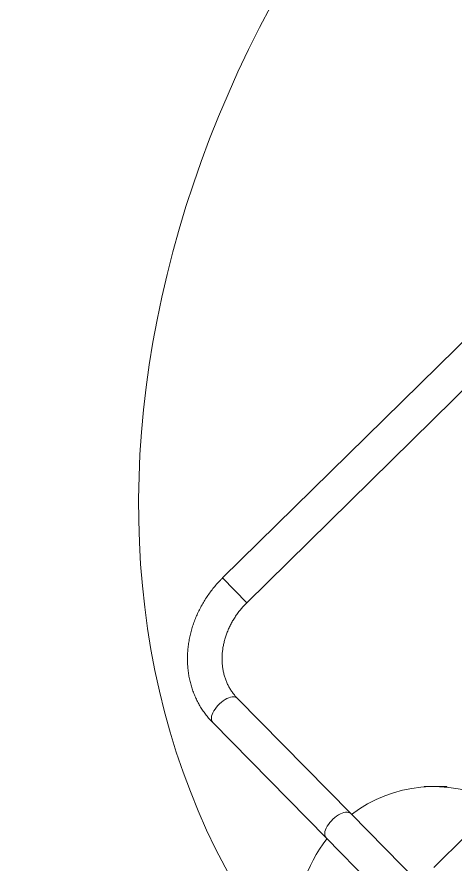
# Model space of a CAD drawing. Header units: metres. Extents: x 859577 to 860336, y 1645916 to 1646650.
# Drawn here: x 859950.611 to 859951.184, y 1646450.601 to 1646451.708 of the extents above; entities that cross this region are included whole.
import ezdxf

# ---------------------------------------------------------------- set-up
doc = ezdxf.new("R2010")
doc.units = ezdxf.units.M
doc.layers.add('A-ACCESORIOS', color=30, linetype='Continuous', lineweight=20)
doc.layers.add('PISO', color=31, linetype='Continuous', lineweight=15)

# ---------------------------------------------------------------- blocks, each defined once
blk = doc.blocks.new('mu10-14')
at = {"layer": 'A-ACCESORIOS', "linetype": 'Continuous', "ltscale": 20}
for p, q in [((1.073, 0.5162), (-1.073, 0.5162)), ((-1.073, 0.5162), (-1.073, 0.4709)), ((-1.073, 0.4709), (-0.022, 0.4709)), ((-1.2148, 0.3903), (-1.2148, 0.1788)), ((-1.1695, 0.1788), (-1.1695, 0.3903)), ((-1.2148, 0.1788), (-1.2148, 0.0026)), ((-1.1695, 0.0026), (-1.1695, 0.1788)), ((-1.0763, 0.137), (-1.0767, 0.1365)), ((-1.0763, 0.137), (-1.0552, 0.1159)), ((-1.0556, 0.1155), (-1.0552, 0.1159)), ((-1.0819, 0.0525), (-1.1413, 0.0525))]:
    blk.add_line(p, q, dxfattribs=at)
at = {"layer": 'A-ACCESORIOS', "linetype": 'Continuous', "ltscale": 20, "flags": 128}
for points in [[(-1.2118, 0.396), (-1.2101, 0.3973), (-1.208, 0.3984), (-1.2057, 0.3994), (-1.2031, 0.4003), (-1.2003, 0.4009), (-1.1973, 0.4014), (-1.1942, 0.4016), (-1.1912, 0.4016), (-1.1881, 0.4015), (-1.1851, 0.4011), (-1.1822, 0.4005), (-1.1795, 0.3997), (-1.1771, 0.3988), (-1.1749, 0.3977), (-1.1731, 0.3964), (-1.1716, 0.3951), (-1.1705, 0.3936), (-1.1698, 0.3921), (-1.1695, 0.3906), (-1.1695, 0.3903)], [(-1.2118, 0.1845), (-1.2101, 0.1858), (-1.208, 0.1869), (-1.2057, 0.1879), (-1.2031, 0.1888), (-1.2003, 0.1894), (-1.1973, 0.1899), (-1.1942, 0.1901), (-1.1912, 0.1901), (-1.1881, 0.19), (-1.1851, 0.1896), (-1.1822, 0.189), (-1.1795, 0.1882), (-1.1771, 0.1873), (-1.1749, 0.1862), (-1.1731, 0.1849), (-1.1716, 0.1836), (-1.1705, 0.1821), (-1.1698, 0.1806), (-1.1695, 0.1791), (-1.1695, 0.1788)]]:
    blk.add_lwpolyline(points, dxfattribs=at)
at = {"layer": 'A-ACCESORIOS', "linetype": 'Continuous', "ltscale": 20}
for centre, radius, start, end in [((-1.2072, 0.3899), 0.00763, 126.9188, 176.7076), ((-1.1922, 0), 0.1788, 97.277, 180), ((-1.2072, 0.1784), 0.00763, 126.9188, 176.7076), ((-1.1922, 0), 0.1788, 19.4712, 82.723)]:
    blk.add_arc(centre, radius, start, end, dxfattribs=at)
for points, knots in [([(-1.073, 0.5162), (-1.0743, 0.5162), (-1.0782, 0.5162), (-1.0844, 0.5159), (-1.0917, 0.5152), (-1.099, 0.5141), (-1.1062, 0.5128), (-1.1133, 0.5111), (-1.1203, 0.5091), (-1.1272, 0.5067), (-1.1339, 0.5041), (-1.1405, 0.5011), (-1.1469, 0.4979), (-1.1531, 0.4943), (-1.1591, 0.4905), (-1.1648, 0.4864), (-1.1703, 0.482), (-1.1756, 0.4774), (-1.1805, 0.4726), (-1.1852, 0.4675), (-1.1895, 0.4622), (-1.1936, 0.4568), (-1.1973, 0.4511), (-1.2007, 0.4453), (-1.2037, 0.4394), (-1.2064, 0.4333), (-1.2087, 0.4271), (-1.2107, 0.4208), (-1.2123, 0.4145), (-1.2135, 0.408), (-1.2143, 0.4016), (-1.2148, 0.3957), (-1.2148, 0.3919), (-1.2148, 0.3903)], [0, 0, 0, 0, 0.018597, 0.051917, 0.085241, 0.118567, 0.151893, 0.185217, 0.218537, 0.251851, 0.285156, 0.318449, 0.351727, 0.384986, 0.418222, 0.451429, 0.484605, 0.517743, 0.550838, 0.583887, 0.616885, 0.649829, 0.682715, 0.715541, 0.748307, 0.781014, 0.813663, 0.846257, 0.878801, 0.911302, 0.943765, 0.976199, 1, 1, 1, 1]), ([(-1.1695, 0.3903), (-1.1695, 0.3911), (-1.1695, 0.3935), (-1.1692, 0.3976), (-1.1685, 0.4026), (-1.1674, 0.4075), (-1.1659, 0.4124), (-1.164, 0.4172), (-1.1619, 0.4218), (-1.1593, 0.4264), (-1.1565, 0.4308), (-1.1533, 0.435), (-1.1498, 0.4391), (-1.1461, 0.443), (-1.142, 0.4466), (-1.1377, 0.4501), (-1.1332, 0.4533), (-1.1284, 0.4563), (-1.1234, 0.4591), (-1.1182, 0.4615), (-1.1128, 0.4637), (-1.1073, 0.4657), (-1.1017, 0.4673), (-1.0959, 0.4686), (-1.0901, 0.4697), (-1.0842, 0.4704), (-1.0785, 0.4708), (-1.0747, 0.4709), (-1.073, 0.4709)], [0, 0, 0, 0, 0.018616, 0.059565, 0.10049, 0.141329, 0.182034, 0.222568, 0.262909, 0.303043, 0.342973, 0.382706, 0.422256, 0.461642, 0.500882, 0.539995, 0.579001, 0.617917, 0.656758, 0.695537, 0.734267, 0.772957, 0.811614, 0.850247, 0.888859, 0.927455, 0.966039, 1, 1, 1, 1])]:
    blk.add_open_spline(points, degree=3, knots=knots, dxfattribs=at)

msp = doc.modelspace()

# ---------------------------------------------------------------- linework, layer by layer
at = {"layer": 'PISO'}
msp.add_ellipse((859952.0066, 1646451.35903), major_axis=(0.97748, 0.96136), ratio=0.7882295, dxfattribs=at)

# ---------------------------------------------------------------- block references
at = {"layer": 'A-ACCESORIOS', "rotation": 44.52344756294777}
msp.add_blockref('mu10-14', (859952.0066, 1646451.35903), dxfattribs=at)

doc.saveas('drawing.dxf')
